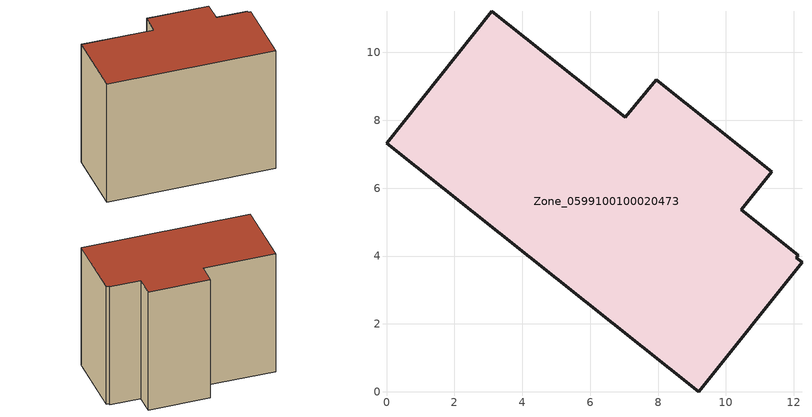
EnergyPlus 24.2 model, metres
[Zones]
Zone_0599100100020473
 floor ground (C_G): 12.07,3.95 12.24,3.82 9.2,0 0,7.33 3.1,11.21 7.04,8.08 7.94,9.19 11.35,6.49 10.46,5.37 12.13,4.02 z0.46
 wall outside (C_F): 3.1,11.21 0,7.33 9.2,0 12.24,3.82 12.07,3.95 12.13,4.02 10.46,5.37 11.35,6.49 7.94,9.19 7.04,8.08 3.1,11.21 z0.46:9.77
 roof outside (C_R): 12.07,3.95 12.13,4.02 10.46,5.37 11.35,6.49 7.94,9.19 7.04,8.08 3.1,11.21 0,7.33 9.2,0 12.24,3.82 z9.77
[BUILDING]
Pand.0599100100020473: North Axis=0; Terrain=City; Loads Convergence Tolerance Value=0.04; Temperature Convergence Tolerance Value=0.4; Solar Distribution=FullExterior; Maximum Number of Warmup Days=25; Minimum Number of Warmup Days=1
[Site:Location]
Rotterdam.The.Hague.AP_ZH_NLD Design_Conditions: Latitude=51.96; Longitude=4.45; Time Zone=1; Elevation=-4.5
[SITE:GROUNDTEMPERATURE:BUILDINGSURFACE]
18, 18, 18, 18, 18, 18, 18, 18, 18, 18, 18, 18
[MATERIAL] Thermal Absorptance=0.9; Solar Absorptance=0.7; Visible Absorptance=0.7
Name | Roughness | Thickness | Conductivity | Density | Specific Heat
G.TC.2015-2018 | MediumSmooth | 0.15 | 0.0428571 | 540 | 1210
F.TC.2015-2018 | Rough | 0.3 | 0.0666667 | 1920 | 840
R.TC.2015-2018 | MediumRough | 0.2 | 0.0333333 | 1500 | 1000
[CONSTRUCTION]
C_G: G.TC.2015-2018
C_F: F.TC.2015-2018
C_R: R.TC.2015-2018
[ZONE]
Zone_0599100100020473: Type=1; Multiplier=1; Ceiling Height=Autocalculate; Volume=Autocalculate; Floor Area=autocalculate; Part of Total Floor Area=Yes
[ZONEINFILTRATION:DESIGNFLOWRATE]
Infil_Zone_0599100100020473: Zone or ZoneList or Space or SpaceList=Zone_0599100100020473; Schedule=AlwaysOn; Design Flow Rate Calculation Method=Flow/Area; Flow Rate per Floor Area=0.0015; Constant Term Coefficient=1; Temperature Term Coefficient=0; Velocity Term Coefficient=0; Velocity Squared Term Coefficient=0
[HVACTEMPLATE:ZONE:IDEALLOADSAIRSYSTEM]
Zone_0599100100020473: Maximum Heating Supply Air Temperature=50; Minimum Cooling Supply Air Temperature=13; Maximum Heating Supply Air Humidity Ratio=0.0156; Minimum Cooling Supply Air Humidity Ratio=0.0077; Heating Limit=NoLimit; Cooling Limit=NoLimit; Dehumidification Control Type=ConstantSensibleHeatRatio; Cooling Sensible Heat Ratio=0.7; Dehumidification Setpoint=60; Humidification Control Type=None; Humidification Setpoint=30; Outdoor Air Method=None; Outdoor Air Flow Rate per Person=0.00944; Outdoor Air Flow Rate per Zone Floor Area=0; Outdoor Air Flow Rate per Zone=0; Demand Controlled Ventilation Type=None; Outdoor Air Economizer Type=NoEconomizer; Heat Recovery Type=None; Sensible Heat Recovery Effectiveness=0.7; Latent Heat Recovery Effectiveness=0.65
[ZONECONTROL:THERMOSTAT]
ThermostatControl_Zone_0599100100020473: Zone or ZoneList=Zone_0599100100020473; Control Type Schedule=DualSetpointControlType; Control 1=Thermostat_Zone_0599100100020473; Temperature Difference Between Cutout And Setpoint=0
[THERMOSTATSETPOINT:DUALSETPOINT]
Thermostat_Zone_0599100100020473: Heating Setpoint Temperature Schedule=HeatingSetpoint_Zone_0599100100020473; Cooling Setpoint Temperature Schedule=CoolingSetpoint_Zone_0599100100020473
[SCHEDULE:COMPACT]
HeatingSetpoint_Zone_0599100100020473: Through: 12/31, For: AllDays, Until: 24:00, 21
CoolingSetpoint_Zone_0599100100020473: Through: 12/31, For: AllDays, Until: 24:00, 24
DualSetpointControlType: Through: 12/31, For: AllDays, Until: 24:00, 4
AlwaysOn: Through: 12/31, For: AllDays, Until: 24:00, 1
